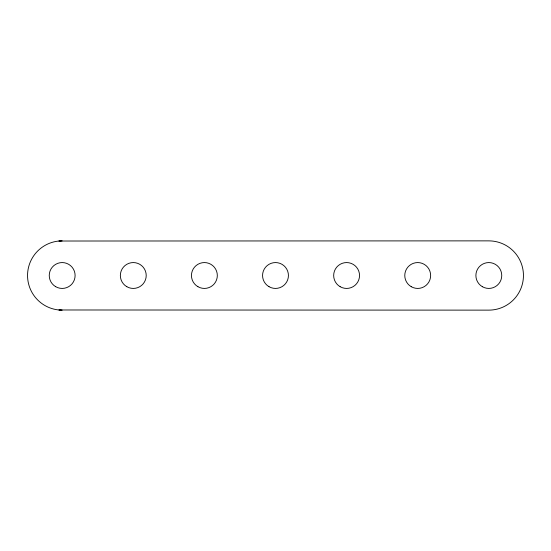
<?xml version="1.0" encoding="UTF-8"?>
<svg xmlns="http://www.w3.org/2000/svg" width="551" height="551" viewBox="0 0 551 551"><rect width="100%" height="100%" fill="white"/><g stroke="black" fill="none" stroke-linecap="round" stroke-linejoin="round"><path stroke-width="0.83" d="M61.092 240.89L58.923 241.021L488.82 240.87A34.63 34.63 0 0 1 523.45 275.5A34.63 34.63 0 0 1 488.82 310.13L58.923 309.979L61.092 310.11M62.18 310.13A34.63 34.63 0 0 1 27.55 275.5A34.63 34.63 0 0 1 62.18 240.87M55.713 286.699A12.928 12.928 0 0 0 75.108 275.5A12.928 12.928 0 0 0 55.713 264.301A12.928 12.928 0 0 0 55.713 286.699M126.82 286.699A12.928 12.928 0 0 0 146.215 275.5A12.928 12.928 0 0 0 126.82 264.301A12.928 12.928 0 0 0 126.82 286.699M197.926 286.699A12.928 12.928 0 0 0 217.321 275.5A12.928 12.928 0 0 0 197.926 264.301A12.928 12.928 0 0 0 197.926 286.699M269.033 286.699A12.928 12.928 0 0 0 288.428 275.5A12.928 12.928 0 0 0 269.033 264.301A12.928 12.928 0 0 0 269.033 286.699M340.139 286.699A12.928 12.928 0 0 0 359.534 275.5A12.928 12.928 0 0 0 340.139 264.301A12.928 12.928 0 0 0 340.139 286.699M411.246 286.699A12.928 12.928 0 0 0 430.641 275.5A12.928 12.928 0 0 0 411.246 264.301A12.928 12.928 0 0 0 411.246 286.699M482.359 286.699A12.928 12.928 0 0 0 501.747 275.5A12.928 12.928 0 0 0 482.359 264.301A12.928 12.928 0 0 0 482.359 286.699"/></g></svg>
